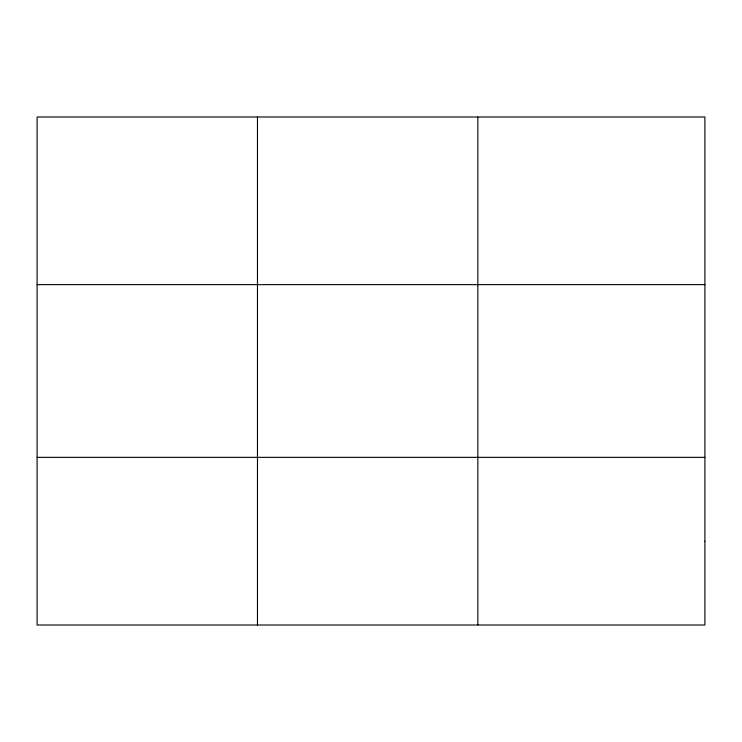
<?xml version="1.0" encoding="UTF-8"?>
<svg xmlns="http://www.w3.org/2000/svg" width="742" height="742" viewBox="0 0 742 742"><rect width="100%" height="100%" fill="white"/><g stroke="black" fill="none" stroke-linecap="round" stroke-linejoin="round"><path stroke-width="1.11" d="M257.474 116.995L257.474 625.005M477.848 116.995L477.848 625.005M37.1 284.64L704.9 284.64M37.1 457.36L704.9 457.36M704.9 541.187L704.9 625.005L37.1 625.005L37.1 116.995L704.9 116.995L704.9 541.187"/></g></svg>
